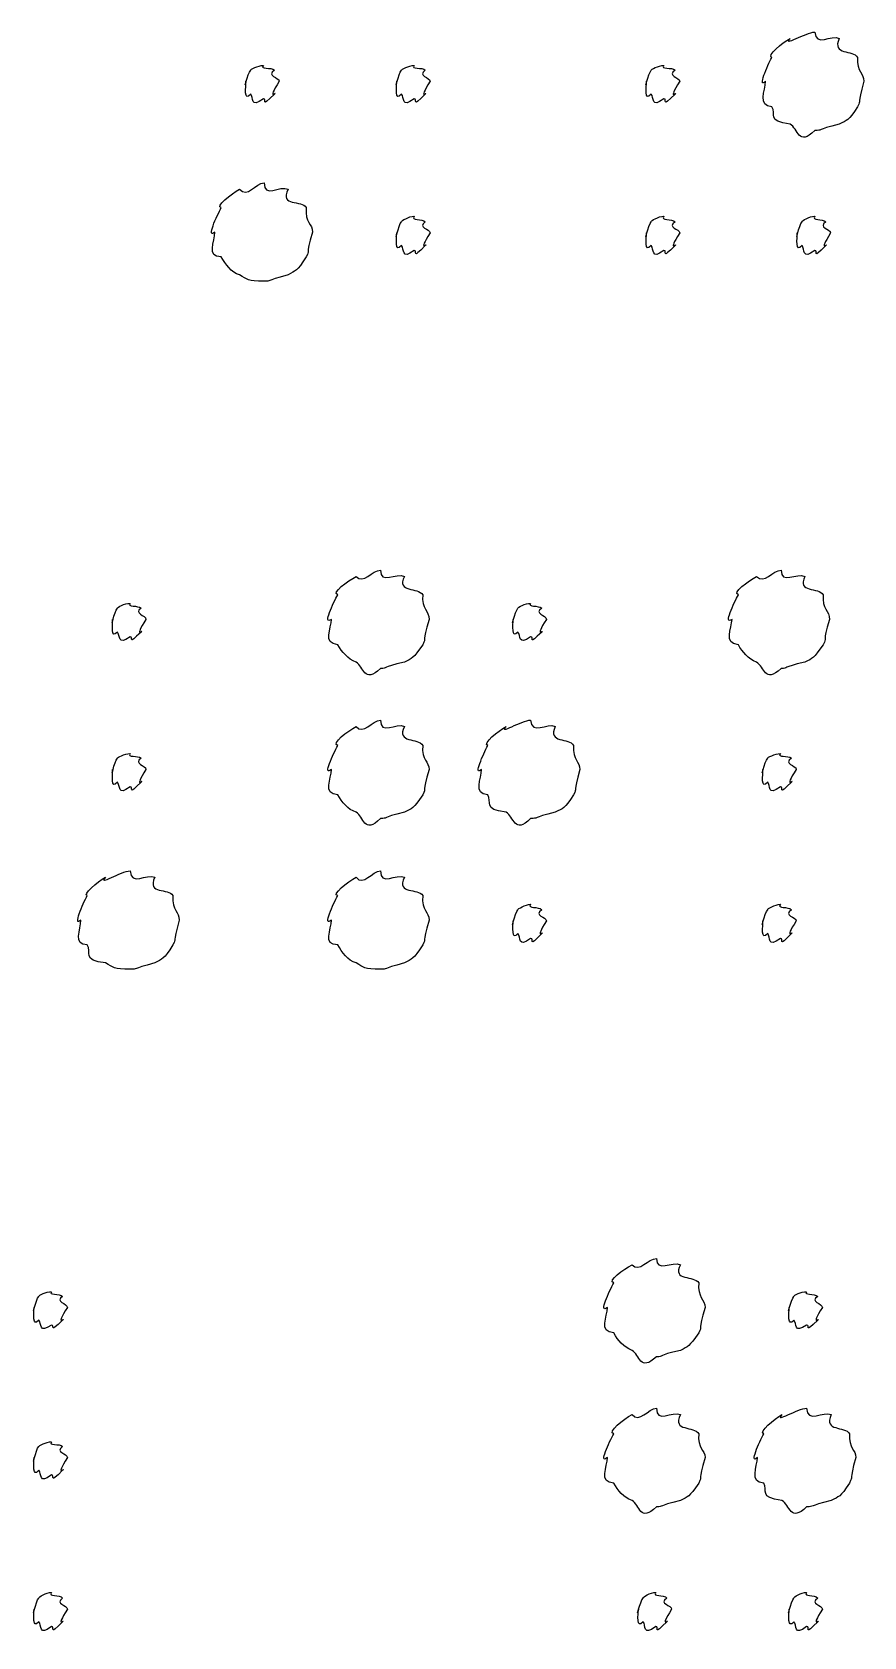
# Model space of a CAD drawing. Header units: millimetres. Extents: x 32 to 178, y 41 to 266.
# Drawn here: x 87.66 to 93.44, y 160.81 to 171.96 of the extents above; entities that cross this region are included whole.
import ezdxf

# ---------------------------------------------------------------- set-up
doc = ezdxf.new("R2010")
doc.units = ezdxf.units.MM
doc.layers.get('0').update_dxf_attribs({"linetype": 'CONTINUOUS'})

msp = doc.modelspace()

# ---------------------------------------------------------------- linework, layer by layer
at = {"color": 0}
for p, q in [((93.0935, 171.957), (93.0935, 171.957)), ((89.2637, 171.726), (89.2637, 171.726)), ((90.3111, 171.726), (90.3111, 171.726)), ((92.0461, 171.726), (92.0461, 171.726)), ((89.2694, 170.91), (89.2694, 170.91)), ((90.3111, 170.678), (90.3111, 170.678)), ((92.0461, 170.678), (92.0461, 170.678)), ((93.0935, 170.678), (93.0935, 170.678)), ((90.0783, 168.22), (90.0783, 168.22)), ((92.8606, 168.22), (92.8606, 168.22)), ((88.3377, 167.989), (88.3377, 167.989)), ((91.12, 167.989), (91.12, 167.989)), ((90.0783, 167.178), (90.0783, 167.178)), ((91.12, 167.178), (91.12, 167.178)), ((88.3377, 166.946), (88.3377, 166.946)), ((92.855, 166.946), (92.855, 166.946)), ((88.3377, 166.131), (88.3377, 166.131)), ((90.0783, 166.131), (90.0783, 166.131)), ((91.12, 165.899), (91.12, 165.899)), ((92.855, 165.899), (92.855, 165.899)), ((91.9949, 163.439), (91.9949, 163.439)), ((87.7919, 163.208), (87.7919, 163.208)), ((93.037, 163.208), (93.037, 163.208)), ((91.9949, 162.398), (91.9949, 162.398)), ((93.037, 162.398), (93.037, 162.398)), ((87.7919, 162.166), (87.7919, 162.166)), ((87.7919, 161.119), (87.7919, 161.119)), ((91.9896, 161.119), (91.9896, 161.119)), ((93.037, 161.119), (93.037, 161.119))]:
    msp.add_line(p, q, dxfattribs=at)
for points in [[(92.7957, 171.781), (92.7573, 171.792), (92.8702, 171.883), (92.9224, 171.913)], [(92.9224, 171.913), (92.8631, 171.85), (93.0342, 171.957), (93.0935, 171.957)], [(93.0935, 171.957), (93.0988, 171.85), (93.2092, 171.942), (93.2642, 171.913)], [(93.2642, 171.913), (93.2092, 171.792), (93.3609, 171.839), (93.3909, 171.781)], [(92.7516, 171.615), (92.6938, 171.56), (92.7654, 171.726), (92.7957, 171.781)], [(93.3909, 171.781), (93.3856, 171.678), (93.435, 171.67), (93.435, 171.615)], [(89.1427, 171.615), (89.1261, 171.534), (89.1536, 171.67), (89.1755, 171.693)], [(89.1755, 171.693), (89.1702, 171.695), (89.2267, 171.726), (89.2637, 171.726)], [(89.2637, 171.726), (89.2362, 171.695), (89.3191, 171.715), (89.341, 171.693)], [(89.341, 171.693), (89.2803, 171.651), (89.3741, 171.644), (89.3741, 171.615)], [(90.1898, 171.615), (90.176, 171.534), (90.201, 171.67), (90.2229, 171.693)], [(90.2229, 171.693), (90.2201, 171.695), (90.2741, 171.726), (90.3111, 171.726)], [(90.3111, 171.726), (90.2864, 171.695), (90.3661, 171.715), (90.3884, 171.693)], [(90.3884, 171.693), (90.3305, 171.651), (90.4215, 171.644), (90.4215, 171.615)], [(91.9247, 171.615), (91.9081, 171.534), (91.9357, 171.67), (91.9579, 171.693)], [(91.9579, 171.693), (91.9522, 171.695), (92.009, 171.726), (92.0461, 171.726)], [(92.0461, 171.726), (92.0186, 171.695), (92.1011, 171.715), (92.1233, 171.693)], [(92.1233, 171.693), (92.0627, 171.651), (92.1561, 171.644), (92.1561, 171.615)], [(89.1755, 171.527), (89.1261, 171.468), (89.1427, 171.578), (89.1427, 171.615)], [(89.3741, 171.615), (89.2803, 171.468), (89.3632, 171.549), (89.341, 171.527)], [(90.2229, 171.527), (90.176, 171.468), (90.1898, 171.578), (90.1898, 171.615)], [(90.4215, 171.615), (90.3305, 171.468), (90.4102, 171.549), (90.3884, 171.527)], [(91.9579, 171.527), (91.9081, 171.468), (91.9247, 171.578), (91.9247, 171.615)], [(92.1561, 171.615), (92.0627, 171.468), (92.1452, 171.549), (92.1233, 171.527)], [(92.7957, 171.439), (92.6938, 171.442), (92.7516, 171.552), (92.7516, 171.615)], [(93.435, 171.615), (93.3856, 171.442), (93.4201, 171.494), (93.3909, 171.439)], [(89.2637, 171.494), (89.1702, 171.424), (89.1977, 171.505), (89.1755, 171.527)], [(89.341, 171.527), (89.2362, 171.424), (89.2926, 171.494), (89.2637, 171.494)], [(90.3111, 171.494), (90.2201, 171.424), (90.2451, 171.505), (90.2229, 171.527)], [(90.3884, 171.527), (90.2864, 171.424), (90.34, 171.494), (90.3111, 171.494)], [(92.0461, 171.494), (91.9522, 171.424), (91.9798, 171.505), (91.9579, 171.527)], [(92.1233, 171.527), (92.0186, 171.424), (92.075, 171.494), (92.0461, 171.494)], [(92.9224, 171.318), (92.7573, 171.336), (92.8289, 171.387), (92.7957, 171.439)], [(93.3909, 171.439), (93.3263, 171.336), (93.3193, 171.347), (93.2642, 171.318)], [(93.0935, 171.274), (92.9802, 171.159), (92.9778, 171.287), (92.9224, 171.318)], [(93.2642, 171.318), (93.0988, 171.276), (93.1513, 171.274), (93.0935, 171.274)], [(89.0986, 170.866), (89.1508, 170.799), (89.2101, 170.91), (89.2694, 170.91)], [(89.2694, 170.91), (89.2651, 170.799), (89.3794, 170.895), (89.4348, 170.866)], [(88.9716, 170.739), (88.9233, 170.74), (89.0432, 170.835), (89.0986, 170.866)], [(89.4348, 170.866), (89.3755, 170.74), (89.5311, 170.794), (89.5615, 170.739)], [(88.9275, 170.568), (88.864, 170.513), (88.9413, 170.684), (88.9716, 170.739)], [(89.5615, 170.739), (89.5519, 170.63), (89.6056, 170.626), (89.6056, 170.568)], [(90.2229, 170.64), (90.2201, 170.645), (90.2741, 170.678), (90.3111, 170.678)], [(90.3111, 170.678), (90.2864, 170.645), (90.3661, 170.664), (90.3884, 170.64)], [(91.9579, 170.64), (91.9522, 170.645), (92.009, 170.678), (92.0461, 170.678)], [(92.0461, 170.678), (92.0186, 170.645), (92.1011, 170.664), (92.1233, 170.64)], [(93.0053, 170.64), (93.0025, 170.645), (93.0561, 170.678), (93.0935, 170.678)], [(93.0935, 170.678), (93.0684, 170.645), (93.1485, 170.664), (93.1704, 170.64)], [(88.9716, 170.397), (88.864, 170.392), (88.9275, 170.505), (88.9275, 170.568)], [(89.6056, 170.568), (89.5519, 170.392), (89.5904, 170.448), (89.5615, 170.397)], [(90.1898, 170.562), (90.176, 170.48), (90.201, 170.618), (90.2229, 170.64)], [(90.2229, 170.474), (90.176, 170.416), (90.1898, 170.53), (90.1898, 170.562)], [(90.3884, 170.64), (90.3305, 170.597), (90.4215, 170.591), (90.4215, 170.562)], [(90.4215, 170.562), (90.3305, 170.416), (90.4102, 170.499), (90.3884, 170.474)], [(91.9247, 170.562), (91.9081, 170.48), (91.9357, 170.618), (91.9579, 170.64)], [(91.9579, 170.474), (91.9081, 170.416), (91.9247, 170.53), (91.9247, 170.562)], [(92.1233, 170.64), (92.0627, 170.597), (92.1561, 170.591), (92.1561, 170.562)], [(92.1561, 170.562), (92.0627, 170.416), (92.1452, 170.499), (92.1233, 170.474)], [(92.9721, 170.562), (92.9584, 170.48), (92.9831, 170.618), (93.0053, 170.64)], [(93.0053, 170.474), (92.9584, 170.416), (92.9721, 170.53), (92.9721, 170.562)], [(93.1704, 170.64), (93.1125, 170.597), (93.2035, 170.591), (93.2035, 170.562)], [(93.2035, 170.562), (93.1125, 170.416), (93.1926, 170.499), (93.1704, 170.474)], [(90.3111, 170.441), (90.2201, 170.37), (90.2451, 170.452), (90.2229, 170.474)], [(90.3884, 170.474), (90.2864, 170.37), (90.34, 170.441), (90.3111, 170.441)], [(92.0461, 170.441), (91.9522, 170.37), (91.9798, 170.452), (91.9579, 170.474)], [(92.1233, 170.474), (92.0186, 170.37), (92.075, 170.441), (92.0461, 170.441)], [(93.0935, 170.441), (93.0025, 170.37), (93.0271, 170.452), (93.0053, 170.474)], [(93.1704, 170.474), (93.0684, 170.37), (93.1224, 170.441), (93.0935, 170.441)], [(89.0986, 170.27), (89.0404, 170.288), (89.0005, 170.345), (88.9716, 170.397)], [(89.5615, 170.397), (89.4927, 170.288), (89.4898, 170.303), (89.4348, 170.27)], [(89.2694, 170.226), (89.1508, 170.226), (89.1536, 170.24), (89.0986, 170.27)], [(89.4348, 170.27), (89.2651, 170.226), (89.3244, 170.226), (89.2694, 170.226)], [(89.9072, 168.176), (89.9597, 168.118), (90.019, 168.22), (90.0783, 168.22)], [(90.0783, 168.22), (90.074, 168.118), (90.1883, 168.205), (90.2437, 168.176)], [(92.6895, 168.176), (92.7421, 168.118), (92.8014, 168.22), (92.8606, 168.22)], [(92.8606, 168.22), (92.8564, 168.118), (92.9707, 168.205), (93.0257, 168.176)], [(89.7805, 168.049), (89.7322, 168.06), (89.8521, 168.146), (89.9072, 168.176)], [(90.2437, 168.176), (90.1845, 168.06), (90.34, 168.104), (90.3704, 168.049)], [(92.5629, 168.049), (92.5146, 168.06), (92.6345, 168.146), (92.6895, 168.176)], [(93.0257, 168.176), (92.9665, 168.06), (93.1224, 168.104), (93.1527, 168.049)], [(88.2495, 167.955), (88.2467, 167.963), (88.3006, 167.989), (88.3377, 167.989)], [(88.3377, 167.989), (88.313, 167.963), (88.3931, 167.977), (88.4149, 167.955)], [(89.7364, 167.878), (89.6729, 167.831), (89.7502, 167.994), (89.7805, 168.049)], [(90.3704, 168.049), (90.3609, 167.95), (90.4145, 167.936), (90.4145, 167.878)], [(91.0318, 167.955), (91.029, 167.963), (91.083, 167.989), (91.12, 167.989)], [(91.12, 167.989), (91.0953, 167.963), (91.1751, 167.977), (91.1973, 167.955)], [(92.5188, 167.878), (92.4553, 167.831), (92.5326, 167.994), (92.5629, 168.049)], [(93.1527, 168.049), (93.1429, 167.95), (93.1968, 167.936), (93.1968, 167.878)], [(88.2167, 167.878), (88.2026, 167.802), (88.2276, 167.933), (88.2495, 167.955)], [(88.2495, 167.79), (88.2026, 167.736), (88.2167, 167.841), (88.2167, 167.878)], [(88.4149, 167.955), (88.3571, 167.919), (88.4481, 167.907), (88.4481, 167.878)], [(88.4481, 167.878), (88.3571, 167.736), (88.4372, 167.812), (88.4149, 167.79)], [(89.7805, 167.702), (89.6729, 167.71), (89.7364, 167.815), (89.7364, 167.878)], [(90.4145, 167.878), (90.3609, 167.71), (90.3993, 167.757), (90.3704, 167.702)], [(90.9987, 167.878), (90.9849, 167.802), (91.0096, 167.933), (91.0318, 167.955)], [(91.0318, 167.79), (90.9849, 167.736), (90.9987, 167.841), (90.9987, 167.878)], [(91.1973, 167.955), (91.1394, 167.919), (91.2301, 167.907), (91.2301, 167.878)], [(91.2301, 167.878), (91.1394, 167.736), (91.2192, 167.812), (91.1973, 167.79)], [(92.5629, 167.702), (92.4553, 167.71), (92.5188, 167.815), (92.5188, 167.878)], [(93.1968, 167.878), (93.1429, 167.71), (93.1817, 167.757), (93.1527, 167.702)], [(88.3377, 167.757), (88.2467, 167.692), (88.2717, 167.768), (88.2495, 167.79)], [(88.4149, 167.79), (88.313, 167.692), (88.3666, 167.757), (88.3377, 167.757)], [(91.12, 167.757), (91.029, 167.692), (91.0537, 167.768), (91.0318, 167.79)], [(91.1973, 167.79), (91.0953, 167.692), (91.149, 167.757), (91.12, 167.757)], [(89.9072, 167.58), (89.8493, 167.604), (89.8095, 167.65), (89.7805, 167.702)], [(90.3704, 167.702), (90.3016, 167.604), (90.2988, 167.609), (90.2437, 167.58)], [(92.6895, 167.58), (92.6317, 167.604), (92.5918, 167.65), (92.5629, 167.702)], [(93.1527, 167.702), (93.0836, 167.604), (93.0811, 167.609), (93.0257, 167.58)], [(90.0783, 167.536), (89.9597, 167.428), (89.9626, 167.55), (89.9072, 167.58)], [(90.2437, 167.58), (90.074, 167.545), (90.1333, 167.536), (90.0783, 167.536)], [(92.8606, 167.536), (92.7421, 167.428), (92.7446, 167.55), (92.6895, 167.58)], [(93.0257, 167.58), (92.8564, 167.545), (92.9157, 167.536), (92.8606, 167.536)], [(89.7805, 167.002), (89.7322, 167.013), (89.8521, 167.104), (89.9072, 167.134)], [(89.9072, 167.134), (89.9597, 167.071), (90.019, 167.178), (90.0783, 167.178)], [(90.0783, 167.178), (90.074, 167.071), (90.1883, 167.163), (90.2437, 167.134)], [(90.2437, 167.134), (90.1845, 167.013), (90.34, 167.06), (90.3704, 167.002)], [(90.8223, 167.002), (90.7838, 167.013), (90.8967, 167.104), (90.9493, 167.134)], [(90.9493, 167.134), (90.89, 167.071), (91.0608, 167.178), (91.12, 167.178)], [(91.12, 167.178), (91.1257, 167.071), (91.2357, 167.163), (91.2908, 167.134)], [(91.2908, 167.134), (91.2357, 167.013), (91.3874, 167.06), (91.4178, 167.002)], [(89.7364, 166.836), (89.6729, 166.781), (89.7502, 166.946), (89.7805, 167.002)], [(90.3704, 167.002), (90.3609, 166.898), (90.4145, 166.891), (90.4145, 166.836)], [(90.7782, 166.836), (90.7203, 166.781), (90.7919, 166.946), (90.8223, 167.002)], [(91.4178, 167.002), (91.4121, 166.898), (91.4619, 166.891), (91.4619, 166.836)], [(88.2167, 166.836), (88.2026, 166.755), (88.2276, 166.891), (88.2495, 166.914)], [(88.2495, 166.914), (88.2467, 166.916), (88.3006, 166.946), (88.3377, 166.946)], [(88.3377, 166.946), (88.313, 166.916), (88.3931, 166.936), (88.4149, 166.914)], [(88.4149, 166.914), (88.3571, 166.872), (88.4481, 166.865), (88.4481, 166.836)], [(92.7336, 166.836), (92.7171, 166.755), (92.7446, 166.891), (92.7668, 166.914)], [(92.7668, 166.914), (92.7612, 166.916), (92.8176, 166.946), (92.855, 166.946)], [(92.855, 166.946), (92.8275, 166.916), (92.91, 166.936), (92.9322, 166.914)], [(92.9322, 166.914), (92.8716, 166.872), (92.9651, 166.865), (92.9651, 166.836)], [(88.2495, 166.748), (88.2026, 166.689), (88.2167, 166.799), (88.2167, 166.836)], [(88.4481, 166.836), (88.3571, 166.689), (88.4372, 166.77), (88.4149, 166.748)], [(89.7805, 166.66), (89.6729, 166.663), (89.7364, 166.773), (89.7364, 166.836)], [(90.4145, 166.836), (90.3609, 166.663), (90.3993, 166.715), (90.3704, 166.66)], [(90.8223, 166.66), (90.7203, 166.663), (90.7782, 166.773), (90.7782, 166.836)], [(91.4619, 166.836), (91.4121, 166.663), (91.4467, 166.715), (91.4178, 166.66)], [(92.7668, 166.748), (92.7171, 166.689), (92.7336, 166.799), (92.7336, 166.836)], [(92.9651, 166.836), (92.8716, 166.689), (92.9541, 166.77), (92.9322, 166.748)], [(88.3377, 166.715), (88.2467, 166.645), (88.2717, 166.726), (88.2495, 166.748)], [(88.4149, 166.748), (88.313, 166.645), (88.3666, 166.715), (88.3377, 166.715)], [(89.9072, 166.539), (89.8493, 166.557), (89.8095, 166.607), (89.7805, 166.66)], [(90.3704, 166.66), (90.3016, 166.557), (90.2988, 166.568), (90.2437, 166.539)], [(90.9493, 166.539), (90.7838, 166.557), (90.8554, 166.607), (90.8223, 166.66)], [(91.4178, 166.66), (91.3529, 166.557), (91.3462, 166.568), (91.2908, 166.539)], [(92.855, 166.715), (92.7612, 166.645), (92.7887, 166.726), (92.7668, 166.748)], [(92.9322, 166.748), (92.8275, 166.645), (92.8839, 166.715), (92.855, 166.715)], [(90.0783, 166.495), (89.9597, 166.38), (89.9626, 166.508), (89.9072, 166.539)], [(90.2437, 166.539), (90.074, 166.497), (90.1333, 166.495), (90.0783, 166.495)], [(91.12, 166.495), (91.0071, 166.38), (91.0043, 166.508), (90.9493, 166.539)], [(91.2908, 166.539), (91.1257, 166.497), (91.1779, 166.495), (91.12, 166.495)], [(88.1669, 166.087), (88.1077, 166.02), (88.2784, 166.131), (88.3377, 166.131)], [(88.3377, 166.131), (88.3433, 166.02), (88.4534, 166.116), (88.5088, 166.087)], [(89.9072, 166.087), (89.9597, 166.02), (90.019, 166.131), (90.0783, 166.131)], [(90.0783, 166.131), (90.074, 166.02), (90.1883, 166.116), (90.2437, 166.087)], [(88.0403, 165.96), (88.0015, 165.961), (88.1144, 166.056), (88.1669, 166.087)], [(88.5088, 166.087), (88.4534, 165.961), (88.6051, 166.015), (88.6354, 165.96)], [(89.7805, 165.96), (89.7322, 165.961), (89.8521, 166.056), (89.9072, 166.087)], [(90.2437, 166.087), (90.1845, 165.961), (90.34, 166.015), (90.3704, 165.96)], [(87.9962, 165.789), (87.938, 165.734), (88.0099, 165.905), (88.0403, 165.96)], [(88.6354, 165.96), (88.6298, 165.851), (88.6795, 165.847), (88.6795, 165.789)], [(89.7364, 165.789), (89.6729, 165.734), (89.7502, 165.905), (89.7805, 165.96)], [(90.3704, 165.96), (90.3609, 165.851), (90.4145, 165.847), (90.4145, 165.789)], [(91.0318, 165.861), (91.029, 165.866), (91.083, 165.899), (91.12, 165.899)], [(91.12, 165.899), (91.0953, 165.866), (91.1751, 165.886), (91.1973, 165.861)], [(92.7668, 165.861), (92.7612, 165.866), (92.8176, 165.899), (92.855, 165.899)], [(92.855, 165.899), (92.8275, 165.866), (92.91, 165.886), (92.9322, 165.861)], [(88.0403, 165.618), (87.938, 165.613), (87.9962, 165.725), (87.9962, 165.789)], [(88.6795, 165.789), (88.6298, 165.613), (88.6643, 165.669), (88.6354, 165.618)], [(89.7805, 165.618), (89.6729, 165.613), (89.7364, 165.725), (89.7364, 165.789)], [(90.4145, 165.789), (90.3609, 165.613), (90.3993, 165.669), (90.3704, 165.618)], [(90.9987, 165.784), (90.9849, 165.701), (91.0096, 165.839), (91.0318, 165.861)], [(91.0318, 165.695), (90.9849, 165.637), (90.9987, 165.751), (90.9987, 165.784)], [(91.1973, 165.861), (91.1394, 165.818), (91.2301, 165.813), (91.2301, 165.784)], [(91.2301, 165.784), (91.1394, 165.637), (91.2192, 165.72), (91.1973, 165.695)], [(92.7336, 165.784), (92.7171, 165.701), (92.7446, 165.839), (92.7668, 165.861)], [(92.7668, 165.695), (92.7171, 165.637), (92.7336, 165.751), (92.7336, 165.784)], [(92.9322, 165.861), (92.8716, 165.818), (92.9651, 165.813), (92.9651, 165.784)], [(92.9651, 165.784), (92.8716, 165.637), (92.9541, 165.72), (92.9322, 165.695)], [(91.12, 165.662), (91.029, 165.591), (91.0537, 165.673), (91.0318, 165.695)], [(91.1973, 165.695), (91.0953, 165.591), (91.149, 165.662), (91.12, 165.662)], [(92.855, 165.662), (92.7612, 165.591), (92.7887, 165.673), (92.7668, 165.695)], [(92.9322, 165.695), (92.8275, 165.591), (92.8839, 165.662), (92.855, 165.662)], [(88.1669, 165.491), (88.0015, 165.509), (88.0731, 165.566), (88.0403, 165.618)], [(88.6354, 165.618), (88.5705, 165.509), (88.5638, 165.524), (88.5088, 165.491)], [(89.9072, 165.491), (89.8493, 165.509), (89.8095, 165.566), (89.7805, 165.618)], [(90.3704, 165.618), (90.3016, 165.509), (90.2988, 165.524), (90.2437, 165.491)], [(88.3377, 165.447), (88.2248, 165.447), (88.222, 165.461), (88.1669, 165.491)], [(88.5088, 165.491), (88.3433, 165.447), (88.3955, 165.447), (88.3377, 165.447)], [(90.0783, 165.447), (89.9597, 165.447), (89.9626, 165.461), (89.9072, 165.491)], [(90.2437, 165.491), (90.074, 165.447), (90.1333, 165.447), (90.0783, 165.447)], [(91.8242, 163.395), (91.8767, 163.338), (91.9357, 163.439), (91.9949, 163.439)], [(91.9949, 163.439), (91.991, 163.338), (92.1053, 163.424), (92.1604, 163.395)], [(91.6975, 163.269), (91.6492, 163.28), (91.7691, 163.365), (91.8242, 163.395)], [(92.1604, 163.395), (92.1011, 163.28), (92.257, 163.324), (92.2874, 163.269)], [(87.7037, 163.175), (87.7013, 163.183), (87.7549, 163.208), (87.7919, 163.208)], [(87.7919, 163.208), (87.7672, 163.183), (87.8473, 163.197), (87.8692, 163.175)], [(91.6534, 163.098), (91.5899, 163.051), (91.6672, 163.213), (91.6975, 163.269)], [(92.2874, 163.269), (92.2775, 163.169), (92.3315, 163.155), (92.3315, 163.098)], [(92.9488, 163.175), (92.946, 163.183), (92.9996, 163.208), (93.037, 163.208)], [(93.037, 163.208), (93.012, 163.183), (93.0921, 163.197), (93.1139, 163.175)], [(87.6709, 163.098), (87.6572, 163.022), (87.6819, 163.153), (87.7037, 163.175)], [(87.7037, 163.009), (87.6572, 162.956), (87.6709, 163.061), (87.6709, 163.098)], [(87.8692, 163.175), (87.8113, 163.139), (87.9023, 163.127), (87.9023, 163.098)], [(87.9023, 163.098), (87.8113, 162.956), (87.8914, 163.032), (87.8692, 163.009)], [(91.6975, 162.921), (91.5899, 162.93), (91.6534, 163.034), (91.6534, 163.098)], [(92.3315, 163.098), (92.2775, 162.93), (92.3163, 162.976), (92.2874, 162.921)], [(92.9157, 163.098), (92.9019, 163.022), (92.9266, 163.153), (92.9488, 163.175)], [(92.9488, 163.009), (92.9019, 162.956), (92.9157, 163.061), (92.9157, 163.098)], [(93.1139, 163.175), (93.0561, 163.139), (93.1471, 163.127), (93.1471, 163.098)], [(93.1471, 163.098), (93.0561, 162.956), (93.1362, 163.032), (93.1139, 163.009)], [(87.7919, 162.976), (87.7013, 162.912), (87.726, 162.988), (87.7037, 163.009)], [(87.8692, 163.009), (87.7672, 162.912), (87.8209, 162.976), (87.7919, 162.976)], [(93.037, 162.976), (92.946, 162.912), (92.9707, 162.988), (92.9488, 163.009)], [(93.1139, 163.009), (93.012, 162.912), (93.0659, 162.976), (93.037, 162.976)], [(91.8242, 162.8), (91.7663, 162.824), (91.7265, 162.869), (91.6975, 162.921)], [(92.2874, 162.921), (92.2182, 162.824), (92.2154, 162.829), (92.1604, 162.8)], [(91.9949, 162.756), (91.8767, 162.647), (91.8792, 162.77), (91.8242, 162.8)], [(92.1604, 162.8), (91.991, 162.764), (92.0503, 162.756), (91.9949, 162.756)], [(91.6975, 162.221), (91.6492, 162.232), (91.7691, 162.323), (91.8242, 162.354)], [(91.8242, 162.354), (91.8767, 162.29), (91.9357, 162.398), (91.9949, 162.398)], [(91.9949, 162.398), (91.991, 162.29), (92.1053, 162.383), (92.1604, 162.354)], [(92.1604, 162.354), (92.1011, 162.232), (92.257, 162.279), (92.2874, 162.221)], [(92.7393, 162.221), (92.7005, 162.232), (92.8137, 162.323), (92.8659, 162.354)], [(92.8659, 162.354), (92.8067, 162.29), (92.9778, 162.398), (93.037, 162.398)], [(93.037, 162.398), (93.0423, 162.29), (93.1527, 162.383), (93.2078, 162.354)], [(93.2078, 162.354), (93.1527, 162.232), (93.3041, 162.279), (93.3344, 162.221)], [(91.6534, 162.056), (91.5899, 162.001), (91.6672, 162.166), (91.6975, 162.221)], [(92.2874, 162.221), (92.2775, 162.118), (92.3315, 162.111), (92.3315, 162.056)], [(92.6952, 162.056), (92.6373, 162.001), (92.7089, 162.166), (92.7393, 162.221)], [(93.3344, 162.221), (93.3291, 162.118), (93.3785, 162.111), (93.3785, 162.056)], [(87.6709, 162.056), (87.6572, 161.975), (87.6819, 162.111), (87.7037, 162.133)], [(87.7037, 162.133), (87.7013, 162.136), (87.7549, 162.166), (87.7919, 162.166)], [(87.7919, 162.166), (87.7672, 162.136), (87.8473, 162.155), (87.8692, 162.133)], [(87.8692, 162.133), (87.8113, 162.092), (87.9023, 162.085), (87.9023, 162.056)], [(87.7037, 161.968), (87.6572, 161.908), (87.6709, 162.019), (87.6709, 162.056)], [(87.7919, 161.935), (87.7013, 161.864), (87.726, 161.946), (87.7037, 161.968)], [(87.8692, 161.968), (87.7672, 161.864), (87.8209, 161.935), (87.7919, 161.935)], [(87.9023, 162.056), (87.8113, 161.908), (87.8914, 161.99), (87.8692, 161.968)], [(91.6975, 161.879), (91.5899, 161.882), (91.6534, 161.992), (91.6534, 162.056)], [(92.3315, 162.056), (92.2775, 161.882), (92.3163, 161.935), (92.2874, 161.879)], [(92.7393, 161.879), (92.6373, 161.882), (92.6952, 161.992), (92.6952, 162.056)], [(93.3785, 162.056), (93.3291, 161.882), (93.3633, 161.935), (93.3344, 161.879)], [(91.8242, 161.758), (91.7663, 161.776), (91.7265, 161.827), (91.6975, 161.879)], [(92.2874, 161.879), (92.2182, 161.776), (92.2154, 161.787), (92.1604, 161.758)], [(92.8659, 161.758), (92.7005, 161.776), (92.7724, 161.827), (92.7393, 161.879)], [(93.3344, 161.879), (93.2699, 161.776), (93.2628, 161.787), (93.2078, 161.758)], [(91.9949, 161.714), (91.8767, 161.6), (91.8792, 161.728), (91.8242, 161.758)], [(92.1604, 161.758), (91.991, 161.717), (92.0503, 161.714), (91.9949, 161.714)], [(93.037, 161.714), (92.9238, 161.6), (92.921, 161.728), (92.8659, 161.758)], [(93.2078, 161.758), (93.0423, 161.717), (93.0949, 161.714), (93.037, 161.714)], [(87.6709, 161.003), (87.6572, 160.92), (87.6819, 161.058), (87.7037, 161.08)], [(87.7037, 161.08), (87.7013, 161.086), (87.7549, 161.119), (87.7919, 161.119)], [(87.7919, 161.119), (87.7672, 161.086), (87.8473, 161.105), (87.8692, 161.08)], [(87.8692, 161.08), (87.8113, 161.037), (87.9023, 161.032), (87.9023, 161.003)], [(91.8683, 161.003), (91.8517, 160.92), (91.8792, 161.058), (91.9014, 161.08)], [(91.9014, 161.08), (91.8958, 161.086), (91.9522, 161.119), (91.9896, 161.119)], [(91.9896, 161.119), (91.9621, 161.086), (92.0447, 161.105), (92.0669, 161.08)], [(92.0669, 161.08), (92.0062, 161.037), (92.0997, 161.032), (92.0997, 161.003)], [(92.9157, 161.003), (92.9019, 160.92), (92.9266, 161.058), (92.9488, 161.08)], [(92.9488, 161.08), (92.946, 161.086), (92.9996, 161.119), (93.037, 161.119)], [(93.037, 161.119), (93.012, 161.086), (93.0921, 161.105), (93.1139, 161.08)], [(93.1139, 161.08), (93.0561, 161.037), (93.1471, 161.032), (93.1471, 161.003)], [(87.7037, 160.915), (87.6572, 160.857), (87.6709, 160.97), (87.6709, 161.003)], [(87.9023, 161.003), (87.8113, 160.857), (87.8914, 160.94), (87.8692, 160.915)], [(91.9014, 160.915), (91.8517, 160.857), (91.8683, 160.97), (91.8683, 161.003)], [(92.0997, 161.003), (92.0062, 160.857), (92.0888, 160.94), (92.0669, 160.915)], [(92.9488, 160.915), (92.9019, 160.857), (92.9157, 160.97), (92.9157, 161.003)], [(93.1471, 161.003), (93.0561, 160.857), (93.1362, 160.94), (93.1139, 160.915)], [(87.7919, 160.882), (87.7013, 160.81), (87.726, 160.893), (87.7037, 160.915)], [(87.8692, 160.915), (87.7672, 160.81), (87.8209, 160.882), (87.7919, 160.882)], [(91.9896, 160.882), (91.8958, 160.81), (91.9233, 160.893), (91.9014, 160.915)], [(92.0669, 160.915), (91.9621, 160.81), (92.0186, 160.882), (91.9896, 160.882)], [(93.037, 160.882), (92.946, 160.81), (92.9707, 160.893), (92.9488, 160.915)], [(93.1139, 160.915), (93.012, 160.81), (93.0659, 160.882), (93.037, 160.882)]]:
    msp.add_open_spline(points, degree=3, dxfattribs=at)

doc.saveas('drawing.dxf')
